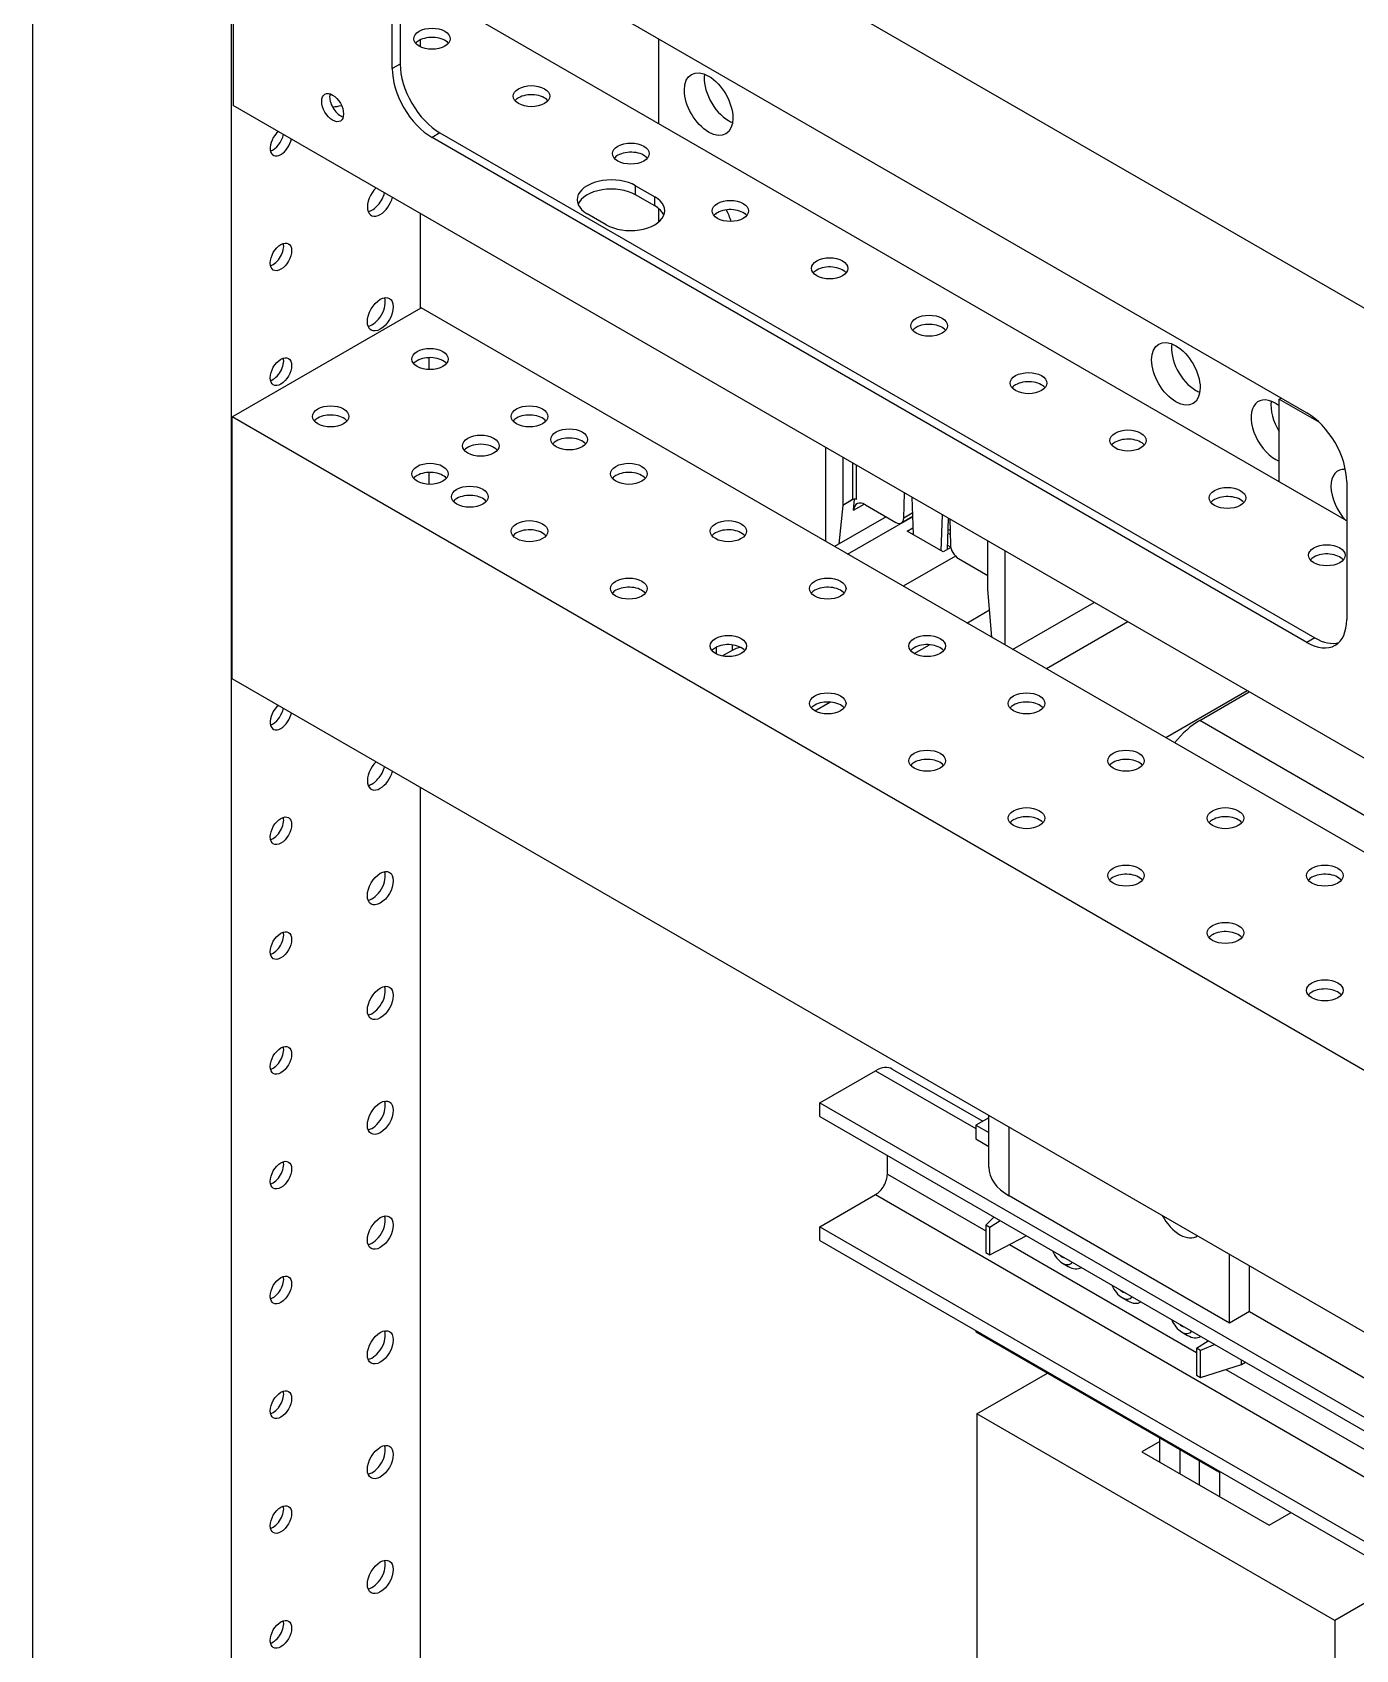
# Model space of a CAD drawing. Header units: millimetres. Extents: x -116965 to 323937, y 291661 to 566926.
# Drawn here: x -13101.6 to -12979.3, y 325471.9 to 325621.5 of the extents above; entities that cross this region are included whole.
import ezdxf

# ---------------------------------------------------------------- set-up
doc = ezdxf.new("R2010")
doc.units = ezdxf.units.MM
doc.layers.add('ALPHA', color=255, linetype='Continuous')

msp = doc.modelspace()

# ---------------------------------------------------------------- linework, layer by layer
at = {"layer": 'ALPHA'}
for p, q in [((-13101.626033, 325667.058156), (-13101.626033, 325242.479934)), ((-13083.241257, 325656.4437), (-13083.241257, 325231.865478)), ((-13083.057409, 325656.337556), (-13083.057409, 325614.72889)), ((-12862.440093, 325528.964089), (-13083.057409, 325656.337556)), ((-13064.672633, 325632.985754), (-12983.779617, 325586.282149)), ((-13068.349588, 325618.125516), (-13068.349588, 325630.862863)), ((-13067.614197, 325631.287441), (-13067.614197, 325618.550094)), ((-12980.102662, 325576.304561), (-13064.85648, 325625.237201)), ((-13065.775719, 325620.775329), (-13065.775719, 325620.146063)), ((-13043.695603, 325613.019963), (-13043.695603, 325620.87466)), ((-13067.614197, 325618.550094), (-13068.349588, 325618.125516)), ((-12862.440093, 325487.355423), (-13083.057409, 325614.72889)), ((-13063.937242, 325612.181421), (-13064.672633, 325611.756843)), ((-13063.937242, 325612.181421), (-12983.044226, 325565.477816)), ((-12983.779617, 325565.053238), (-13064.672633, 325611.756843)), ((-13045.846622, 325606.449615), (-13045.846622, 325607.298771)), ((-13045.846622, 325607.298771), (-13044.081683, 325606.279783)), ((-13044.081683, 325605.430627), (-13045.846622, 325606.449615)), ((-13044.081683, 325605.430627), (-13044.081683, 325606.279783)), ((-13065.775719, 325604.751302), (-13065.775719, 325595.941304)), ((-13048.567569, 325603.689856), (-13050.332507, 325604.708844)), ((-13043.695603, 325603.960154), (-13043.695603, 325605.16033)), ((-13083.149333, 325585.910643), (-13065.683795, 325595.994376)), ((-12862.623941, 325478.757714), (-13065.683795, 325595.994376)), ((-13064.948404, 325590.296666), (-13064.948404, 325591.396064)), ((-12986.335101, 325587.566498), (-12986.169638, 325587.662028)), ((-12986.335101, 325579.902861), (-12986.335101, 325587.566498)), ((-12986.335101, 325587.566498), (-12982.689011, 325585.461427)), ((-12862.715865, 325458.643321), (-13083.149333, 325585.910643)), ((-13083.149333, 325561.709685), (-13083.149333, 325585.910643)), ((-13028.270776, 325574.393959), (-13028.270776, 325583.097813)), ((-13064.948404, 325579.68221), (-13064.948404, 325580.781609)), ((-13026.704393, 325582.193461), (-13026.704393, 325577.73539)), ((-13025.785154, 325581.662738), (-13025.785154, 325578.266112)), ((-13025.417458, 325578.266112), (-13025.417458, 325581.450449)), ((-12980.102662, 325579.913476), (-12980.102662, 325567.176129)), ((-13026.703933, 325577.735124), (-13027.046178, 325574.172729)), ((-13025.785154, 325578.266112), (-13026.704393, 325577.73539)), ((-13026.704393, 325577.73539), (-13026.703933, 325577.735124)), ((-13025.771698, 325578.27335), (-13026.703933, 325577.735124)), ((-13025.704666, 325577.291339), (-13025.606797, 325578.310045)), ((-13025.704666, 325577.291339), (-13024.722926, 325577.858147)), ((-13024.607622, 325577.798553), (-13021.784842, 325576.16882)), ((-13021.049899, 325576.564022), (-13020.978381, 325578.887547)), ((-13020.325355, 325578.510522), (-13020.197461, 325575.040056)), ((-13022.686844, 325576.689592), (-13027.466886, 325573.929833)), ((-13026.24845, 325573.226369), (-13020.258077, 325576.684912)), ((-13020.25857, 325576.698282), (-13021.264842, 325576.11731)), ((-13020.270211, 325577.014175), (-13021.049899, 325576.564022)), ((-13017.591619, 325573.535573), (-13017.463724, 325576.858359)), ((-13016.936161, 325576.55377), (-13017.047705, 325573.655772)), ((-13016.810698, 325576.481334), (-13016.739181, 325574.075228)), ((-13020.733017, 325575.34926), (-13020.219776, 325575.64558)), ((-13017.423758, 325573.438658), (-13020.733017, 325575.34926)), ((-13016.76796, 325575.043481), (-13016.989372, 325575.171314)), ((-13016.778598, 325575.401355), (-13016.976128, 325575.515399)), ((-13016.710262, 325573.850595), (-13017.423758, 325573.438658)), ((-13016.716277, 325573.87935), (-13017.032082, 325574.06168)), ((-13013.29086, 325569.991083), (-13013.29086, 325574.449154)), ((-13011.724477, 325573.544803), (-13011.724477, 325564.840949)), ((-13016.270698, 325573.042931), (-13021.100713, 325570.254321)), ((-13016.004238, 325572.831387), (-13013.29086, 325571.264818)), ((-13013.29086, 325569.991614), (-13013.29132, 325569.991348)), ((-13013.29132, 325569.991348), (-13013.29086, 325569.991083)), ((-13012.904856, 325565.522441), (-13013.29132, 325569.991348)), ((-13010.989086, 325564.416371), (-13003.451328, 325568.768298)), ((-13015.217584, 325566.857696), (-13013.124815, 325568.065956)), ((-13000.325916, 325566.96384), (-13007.863674, 325562.611913)), ((-13038.400787, 325564.61558), (-13038.400787, 325564.004872)), ((-13036.930005, 325564.320841), (-13037.81564, 325563.809519)), ((-13036.930005, 325564.8403), (-13036.930005, 325564.320841)), ((-13020.08955, 325564.044865), (-13018.687991, 325564.854055)), ((-12983.044226, 325565.477816), (-12983.779617, 325565.053238)), ((-12862.715865, 325434.442363), (-13083.149333, 325561.709685)), ((-12989.29505, 325560.595167), (-12996.832808, 325556.24324)), ((-12993.689011, 325557.846023), (-12989.111202, 325560.489022)), ((-13029.281938, 325558.737637), (-13027.880379, 325559.546827)), ((-12970.524193, 325544.471809), (-12993.689011, 325557.846023)), ((-13065.775719, 325551.679024), (-13065.775719, 325241.949211)), ((-13028.822319, 325522.489271), (-13023.674581, 325525.461319)), ((-13023.674581, 325525.461319), (-13014.390269, 325520.101019)), ((-13022.114581, 325525.615849), (-13013.752214, 325520.787834)), ((-13028.822319, 325521.215537), (-13028.822319, 325522.489271)), ((-13028.822319, 325522.489271), (-12862.623941, 325426.534593)), ((-13028.822319, 325521.215537), (-12862.623941, 325425.260859)), ((-13013.205433, 325521.103518), (-13014.390269, 325520.419453)), ((-13013.205433, 325516.534562), (-13013.205433, 325521.327555)), ((-13014.390269, 325520.419453), (-13014.390269, 325519.145718)), ((-13014.390269, 325520.419453), (-13013.205433, 325519.735387)), ((-13011.301627, 325513.880948), (-13011.301627, 325520.228392)), ((-13014.390269, 325519.145718), (-13013.205433, 325518.461652)), ((-13022.571495, 325515.908309), (-13022.571495, 325517.606622)), ((-13022.571495, 325515.908309), (-13013.471031, 325510.654153)), ((-13028.822319, 325511.025659), (-13023.674581, 325513.997707)), ((-13023.674581, 325513.997707), (-12862.623941, 325421.015076)), ((-12990.931295, 325502.120131), (-13011.301627, 325513.880948)), ((-13028.822319, 325509.751925), (-13028.822319, 325511.025659)), ((-13028.822319, 325511.025659), (-12862.623941, 325415.070981)), ((-13013.471031, 325511.184876), (-13012.735501, 325511.927808)), ((-13013.103335, 325510.972587), (-13013.471031, 325511.184876)), ((-13013.471031, 325511.184876), (-13013.471031, 325508.637407)), ((-13012.134304, 325511.580707), (-13013.103335, 325510.972587)), ((-13013.103335, 325508.425118), (-13013.103335, 325510.972587)), ((-13028.822319, 325509.751925), (-12862.623941, 325413.797247)), ((-13013.103335, 325508.425118), (-13009.739757, 325510.198214)), ((-13011.277393, 325509.387656), (-12993.983168, 325499.402831)), ((-13013.471031, 325508.637407), (-13013.103335, 325508.425118)), ((-13006.392892, 325507.671491), (-13005.841348, 325507.353058)), ((-12990.931295, 325502.120131), (-12990.931295, 325508.467576)), ((-13004.656435, 325507.263357), (-13004.697348, 325507.239736)), ((-12989.092817, 325503.181577), (-12989.092817, 325507.40613)), ((-13000.877459, 325504.487155), (-13000.325916, 325504.168721)), ((-12999.141002, 325504.079021), (-12999.181916, 325504.055399)), ((-12989.092817, 325503.181577), (-12990.931295, 325502.120131)), ((-12989.092817, 325503.181577), (-12975.120387, 325495.11459)), ((-13014.390269, 325501.419577), (-13014.390269, 325501.313433)), ((-13014.390269, 325501.313433), (-12991.960842, 325488.363797)), ((-12995.362026, 325501.302818), (-12994.810483, 325500.984384)), ((-12993.983168, 325499.809248), (-12992.923893, 325500.489571)), ((-12993.625569, 325500.894684), (-12993.666483, 325500.871062)), ((-12992.30095, 325500.129915), (-12993.615472, 325499.596959)), ((-12993.983168, 325499.809248), (-12993.983168, 325497.30488)), ((-12993.615472, 325499.596959), (-12993.983168, 325499.809248)), ((-12993.615472, 325497.092591), (-12993.615472, 325499.596959)), ((-12989.828208, 325498.306099), (-12989.828208, 325498.702276)), ((-12989.828208, 325498.306099), (-12989.472604, 325498.496968)), ((-13014.298346, 325493.724097), (-13007.77175, 325497.492229)), ((-12993.983168, 325497.30488), (-12993.615472, 325497.092591)), ((-12993.615472, 325497.092591), (-12989.828208, 325498.306099)), ((-12991.278621, 325497.84136), (-12955.007442, 325476.900185)), ((-12981.205748, 325474.618077), (-13014.298346, 325493.724097)), ((-13014.298346, 325493.724097), (-13014.298346, 325469.09856)), ((-12997.384351, 325491.176627), (-12999.038981, 325490.221326)), ((-12997.384351, 325489.266025), (-12997.384351, 325491.495061)), ((-12999.038981, 325490.221326), (-12987.272724, 325483.428075)), ((-12995.545874, 325490.433616), (-12995.545874, 325488.20458)), ((-12993.707396, 325487.143134), (-12993.707396, 325489.37217)), ((-12991.960842, 325488.363797), (-12991.960842, 325488.469941)), ((-12991.868918, 325488.416869), (-12991.960842, 325488.363797)), ((-12991.868918, 325488.416869), (-12991.868918, 325486.081689)), ((-12987.272724, 325483.428075), (-12985.250399, 325484.595665)), ((-12974.587229, 325478.439281), (-12981.205748, 325474.618077)), ((-12981.205748, 325474.618077), (-12981.205748, 325449.99254))]:
    msp.add_line(p, q, dxfattribs=at)
for centre, major_axis, start_param, end_param in [((-13064.672633, 325620.885274), (-1.69, 0), 2.3561944902, 8.6393797974), ((-13064.672633, 325620.036118), (-1.69, 0), 5.4977871438, 5.8329886172), ((-13064.672633, 325620.036118), (-1.69, 0), 3.5917893435, 5.4977871438), ((-13064.672633, 325616.002625), (-2.6, 4.503332), 0.7853981634, 2.3561944902), ((-13063.937242, 325616.427203), (-2.6, 4.503332), 0.7853981634, 2.3561944902), ((-13039.099409, 325614.845649), (-1.586, 2.747033), 0.7853981634, 7.0685834706), ((-13055.480244, 325615.578047), (-1.69, 0), 2.3561944902, 8.6393797974), ((-13037.260931, 325615.907095), (-1.586, 2.747033), 0.6182324985, 2.3561944902), ((-13073.865021, 325614.516601), (-0.715, 1.238416), 0.7853981634, 7.0685834706), ((-13073.12963, 325614.941179), (-0.715, 1.238416), 0.5401439777, 0.7853981634), ((-13073.12963, 325614.941179), (-0.715, 1.238416), 0.7853981634, 2.6014486759), ((-13073.865021, 325614.72889), (-1.69, 0), 4.7338598269, 4.869520722), ((-13055.480244, 325614.72889), (-1.69, 0), 5.4977871438, 5.8329886172), ((-13055.480244, 325614.72889), (-1.69, 0), 3.5917893435, 5.4977871438), ((-13073.865021, 325615.578047), (-1.69, 0), 1.5585621367, 2.0777960845), ((-13078.645063, 325611.332264), (0.702, 1.2159), 1.0195107284, 3.926990817), ((-13037.260931, 325615.907095), (-1.586, 2.747033), 2.3561944902, 2.5233601551), ((-13079.380454, 325611.756843), (0.702, 1.2159), 3.692878252, 5.2636745788), ((-13078.645063, 325611.332264), (0.702, 1.2159), 3.926990817, 5.2636745788), ((-13046.287856, 325610.270819), (-1.69, 0), 2.3561944902, 8.6393797974), ((-13046.287856, 325609.421662), (-1.69, 0), 5.4977871438, 5.8329886172), ((-13046.287856, 325609.421662), (-1.69, 0), 3.5917893435, 5.4977871438), ((-13048.089564, 325606.003808), (-3.172, 0), 3.926990817, 7.0685834706), ((-13069.452674, 325606.025037), (0.845, 1.463583), 1.1205996369, 3.926990817), ((-13070.188066, 325606.449615), (0.845, 1.463583), 3.5917893435, 5.1625856703), ((-13069.452674, 325606.025037), (0.845, 1.463583), 3.926990817, 5.1625856703), ((-13048.089564, 325605.154651), (-3.172, 0), 3.926990817, 6.0492182714), ((-13046.324626, 325604.98482), (-3.172, 0), 0.7853981634, 3.926990817), ((-13046.324626, 325604.135663), (-3.172, 0), 3.3755596893, 3.926990817), ((-13037.095468, 325604.963591), (-1.69, 0), 2.3561944902, 8.6393797974), ((-13037.095468, 325604.114435), (-1.69, 0), 5.4977871438, 5.8329886172), ((-13037.095468, 325604.114435), (-1.69, 0), 3.5917893435, 5.4977871438), ((-13039.099409, 325604.231194), (-1.586, 2.747033), 4.30687803, 4.6831572559), ((-13078.645063, 325600.717809), (0.702, 1.2159), 2.3561944902, 8.6393797974), ((-13079.380454, 325601.142387), (0.702, 1.2159), 3.692878252, 5.7318997087), ((-13027.90308, 325599.656363), (-1.69, 0), 2.3561944902, 8.6393797974), ((-13027.90308, 325598.807207), (-1.69, 0), 5.4977871438, 5.8329886172), ((-13027.90308, 325598.807207), (-1.69, 0), 3.5917893435, 5.4977871438), ((-13069.452674, 325595.410581), (0.845, 1.463583), 2.3561944902, 8.6393797974), ((-13070.188066, 325595.835159), (0.845, 1.463583), 3.5917893435, 5.8329886172), ((-13018.710692, 325594.349135), (-1.69, 0), 2.3561944902, 8.6393797974), ((-13018.710692, 325593.499979), (-1.69, 0), 5.4977871438, 5.8329886172), ((-13018.710692, 325593.499979), (-1.69, 0), 3.5917893435, 5.4977871438), ((-12995.895184, 325589.901679), (-1.586, 2.747033), 0.7853981634, 7.0685834706), ((-13078.645063, 325590.103353), (0.702, 1.2159), 2.3561944902, 8.6393797974), ((-13079.380454, 325590.527931), (0.702, 1.2159), 3.692878252, 5.7318997087), ((-13064.85648, 325591.270943), (-1.69, 0), 5.4977871438, 11.780972451), ((-13064.85648, 325590.421787), (-1.69, 0), 3.5917893435, 5.4977871438), ((-12994.056707, 325590.963124), (-1.586, 2.747033), 0.6182324985, 2.3561944902), ((-13064.85648, 325590.421787), (-1.69, 0), 5.4977871438, 5.8329886172), ((-13009.518304, 325589.041908), (-1.69, 0), 2.3561944902, 8.6393797974), ((-13009.518304, 325588.192751), (-1.69, 0), 5.4977871438, 5.8329886172), ((-13009.518304, 325588.192751), (-1.69, 0), 3.5917893435, 5.4977871438), ((-12994.056707, 325590.963124), (-1.586, 2.747033), 2.3561944902, 2.5233601551), ((-13074.048869, 325585.963716), (-1.69, 0), 5.4977871438, 11.780972451), ((-13055.664092, 325585.963716), (-1.69, 0), 5.4977871438, 11.780972451), ((-12986.702796, 325584.594451), (-1.586, 2.747033), 5.4977871438, 8.8040575241), ((-12984.864319, 325585.655896), (-1.586, 2.747033), 0.6182324985, 1.6410351767), ((-12986.702796, 325584.594451), (-1.586, 2.747033), 5.333109417, 5.4977871438), ((-13074.048869, 325585.114559), (-1.69, 0), 5.4977871438, 5.8329886172), ((-13074.048869, 325585.114559), (-1.69, 0), 3.5917893435, 5.4977871438), ((-13055.664092, 325585.114559), (-1.69, 0), 5.4977871438, 5.8329886172), ((-13055.664092, 325585.114559), (-1.69, 0), 3.5917893435, 5.4977871438), ((-12983.779617, 325582.036367), (-2.6, 4.503332), 3.926990817, 5.4977871438), ((-13060.168362, 325583.257029), (-1.69, 0), 2.3561944902, 8.6393797974), ((-13051.987137, 325583.840824), (-1.69, 0), 5.4977871438, 11.780972451), ((-13051.987137, 325582.991668), (-1.69, 0), 3.5917893435, 5.4977871438), ((-13000.325916, 325583.73468), (-1.69, 0), 2.3561944902, 8.6393797974), ((-13000.325916, 325582.885523), (-1.69, 0), 3.5917893435, 5.4977871438), ((-13060.168362, 325582.407873), (-1.69, 0), 3.5917893435, 5.8329886172), ((-13051.987137, 325582.991668), (-1.69, 0), 5.4977871438, 5.8329886172), ((-13000.325916, 325582.885523), (-1.69, 0), 5.4977871438, 5.8329886172), ((-13064.85648, 325580.656488), (-1.69, 0), 5.4977871438, 11.780972451), ((-13064.85648, 325579.807331), (-1.69, 0), 3.5917893435, 5.4977871438), ((-13046.471704, 325580.656488), (-1.69, 0), 5.4977871438, 11.780972451), ((-13046.471704, 325579.807331), (-1.69, 0), 3.5917893435, 5.4977871438), ((-12979.348886, 325578.225777), (-1.56, 2.701999), 5.9061006489, 8.2496190645), ((-13064.85648, 325579.807331), (-1.69, 0), 5.4977871438, 5.8329886172), ((-13061.179525, 325578.533597), (-1.69, 0), 5.4977871438, 11.780972451), ((-13046.471704, 325579.807331), (-1.69, 0), 5.4977871438, 5.8329886172), ((-12991.133527, 325578.427452), (-1.69, 0), 2.3561944902, 8.6393797974), ((-13061.179525, 325577.68444), (-1.69, 0), 5.4977871438, 5.8329886172), ((-13061.179525, 325577.68444), (-1.69, 0), 3.5917893435, 5.4977871438), ((-13025.601306, 325578.159968), (-0.26, 0), 5.427038432, 5.4977871438), ((-13025.601306, 325578.159968), (-0.26, 0), 3.926990817, 5.427038432), ((-13024.607622, 325576.524819), (-0.78, 1.351), 5.4977871438, 6.9638637155), ((-12991.133527, 325577.578296), (-1.69, 0), 5.4977871438, 5.8329886172), ((-12991.133527, 325577.578296), (-1.69, 0), 3.5917893435, 5.4977871438), ((-13055.664092, 325575.34926), (-1.69, 0), 5.4977871438, 11.780972451), ((-13037.279316, 325575.34926), (-1.69, 0), 5.4977871438, 11.780972451), ((-13021.784842, 325577.017977), (-0.52, 0.900666), 2.3561944902, 3.8920842319), ((-13055.664092, 325574.500104), (-1.69, 0), 5.4977871438, 5.8329886172), ((-13055.664092, 325574.500104), (-1.69, 0), 3.5917893435, 5.4977871438), ((-13037.279316, 325574.500104), (-1.69, 0), 5.4977871438, 5.8329886172), ((-13037.279316, 325574.500104), (-1.69, 0), 3.5917893435, 5.4977871438), ((-13016.004238, 325573.680543), (-0.52, 0.900666), 0.8203047484, 2.3561944902), ((-12981.941139, 325573.120224), (-1.69, 0), 2.3561944902, 8.6393797974), ((-12981.941139, 325572.271068), (-1.69, 0), 3.5917893435, 5.4977871438), ((-12981.941139, 325572.271068), (-1.69, 0), 5.4977871438, 5.8329886172), ((-13046.471704, 325570.042032), (-1.69, 0), 5.4977871438, 11.780972451), ((-13028.086928, 325570.042032), (-1.69, 0), 5.4977871438, 11.780972451), ((-13046.471704, 325569.192876), (-1.69, 0), 5.4977871438, 5.8329886172), ((-13046.471704, 325569.192876), (-1.69, 0), 3.5917893435, 5.4977871438), ((-13028.086928, 325569.192876), (-1.69, 0), 5.4977871438, 5.8329886172), ((-13028.086928, 325569.192876), (-1.69, 0), 3.5917893435, 5.4977871438), ((-13037.279316, 325564.734804), (-1.69, 0), 5.4977871438, 11.780972451), ((-13018.89454, 325564.734804), (-1.69, 0), 5.4977871438, 11.780972451), ((-12983.779617, 325569.29902), (-2.6, 4.503332), 2.3561944902, 3.926990817), ((-13037.279316, 325563.885648), (-1.69, 0), 5.4977871438, 5.8329886172), ((-13037.279316, 325563.885648), (-1.69, 0), 3.5917893435, 5.4977871438), ((-13035.624686, 325563.567214), (-1.846, 0), 4.9826991465, 5.4977871438), ((-13018.89454, 325563.885648), (-1.69, 0), 5.4977871438, 5.8329886172), ((-13018.89454, 325563.885648), (-1.69, 0), 3.5917893435, 5.4977871438), ((-12983.044226, 325569.723599), (-2.6, 4.503332), 2.3561944902, 2.999695599), ((-13028.086928, 325559.427577), (-1.69, 0), 5.4977871438, 11.780972451), ((-13009.702151, 325559.427577), (-1.69, 0), 5.4977871438, 11.780972451), ((-13078.645063, 325558.259987), (0.702, 1.2159), 1.0195107284, 3.926990817), ((-13079.380454, 325558.684565), (0.702, 1.2159), 3.692878252, 5.2636745788), ((-13078.645063, 325558.259987), (0.702, 1.2159), 3.926990817, 5.2636745788), ((-13028.086928, 325558.57842), (-1.69, 0), 5.4977871438, 5.8329886172), ((-13028.086928, 325558.57842), (-1.69, 0), 3.5917893435, 5.4977871438), ((-13009.702151, 325558.57842), (-1.69, 0), 5.4977871438, 5.8329886172), ((-13009.702151, 325558.57842), (-1.69, 0), 3.5917893435, 5.4977871438), ((-12993.689011, 325552.538795), (3.25, 5.629165), 0.7853981634, 1.3163289075), ((-13069.452674, 325552.952759), (0.845, 1.463583), 1.1205996369, 3.926990817), ((-13018.89454, 325554.120349), (-1.69, 0), 5.4977871438, 11.780972451), ((-13018.89454, 325553.271192), (-1.69, 0), 5.4977871438, 5.8329886172), ((-13018.89454, 325553.271192), (-1.69, 0), 3.5917893435, 5.4977871438), ((-13000.509763, 325554.120349), (-1.69, 0), 5.4977871438, 11.780972451), ((-13000.509763, 325553.271192), (-1.69, 0), 5.4977871438, 5.8329886172), ((-13000.509763, 325553.271192), (-1.69, 0), 3.5917893435, 5.4977871438), ((-13070.188066, 325553.377337), (0.845, 1.463583), 3.5917893435, 5.1625856703), ((-13069.452674, 325552.952759), (0.845, 1.463583), 3.926990817, 5.1625856703), ((-13009.702151, 325548.813121), (-1.69, 0), 5.4977871438, 11.780972451), ((-12991.317375, 325548.813121), (-1.69, 0), 5.4977871438, 11.780972451), ((-13078.645063, 325547.645531), (0.702, 1.2159), 2.3561944902, 8.6393797974), ((-13079.380454, 325548.070109), (0.702, 1.2159), 3.692878252, 5.7318997087), ((-13009.702151, 325547.963965), (-1.69, 0), 5.4977871438, 5.8329886172), ((-13009.702151, 325547.963965), (-1.69, 0), 3.5917893435, 5.4977871438), ((-12991.317375, 325547.963965), (-1.69, 0), 5.4977871438, 5.8329886172), ((-12991.317375, 325547.963965), (-1.69, 0), 3.5917893435, 5.4977871438), ((-13069.452674, 325542.338303), (0.845, 1.463583), 2.3561944902, 8.6393797974), ((-13070.188066, 325542.762881), (0.845, 1.463583), 3.5917893435, 5.8329886172), ((-13000.509763, 325543.505893), (-1.69, 0), 5.4977871438, 11.780972451), ((-13000.509763, 325542.656737), (-1.69, 0), 5.4977871438, 5.8329886172), ((-13000.509763, 325542.656737), (-1.69, 0), 3.5917893435, 5.4977871438), ((-12982.124987, 325543.505893), (-1.69, 0), 5.4977871438, 11.780972451), ((-12982.124987, 325542.656737), (-1.69, 0), 5.4977871438, 5.8329886172), ((-12982.124987, 325542.656737), (-1.69, 0), 3.5917893435, 5.4977871438), ((-12991.317375, 325538.198666), (-1.69, 0), 5.4977871438, 11.780972451), ((-13078.645063, 325537.031075), (0.702, 1.2159), 2.3561944902, 8.6393797974), ((-13079.380454, 325537.455654), (0.702, 1.2159), 3.692878252, 5.7318997087), ((-12991.317375, 325537.349509), (-1.69, 0), 5.4977871438, 5.8329886172), ((-12991.317375, 325537.349509), (-1.69, 0), 3.5917893435, 5.4977871438), ((-13069.452674, 325531.723848), (0.845, 1.463583), 2.3561944902, 8.6393797974), ((-13070.188066, 325532.148426), (0.845, 1.463583), 3.5917893435, 5.8329886172), ((-12982.124987, 325532.891438), (-1.69, 0), 5.4977871438, 11.780972451), ((-12982.124987, 325532.042281), (-1.69, 0), 3.5917893435, 5.4977871438), ((-12982.124987, 325532.042281), (-1.69, 0), 5.4977871438, 5.8329886172), ((-13078.645063, 325526.41662), (0.702, 1.2159), 2.3561944902, 8.6393797974), ((-13079.380454, 325526.841198), (0.702, 1.2159), 3.692878252, 5.7318997087), ((-13023.674581, 325522.91385), (1.56, 2.701999), 0, 0.7853981634), ((-13069.452674, 325521.109392), (0.845, 1.463583), 2.3561944902, 8.6393797974), ((-13070.188066, 325521.53397), (0.845, 1.463583), 3.5917893435, 5.8329886172), ((-13078.645063, 325515.802164), (0.702, 1.2159), 2.3561944902, 8.6393797974), ((-13079.380454, 325516.226743), (0.702, 1.2159), 3.692878252, 5.7318997087), ((-13006.705433, 325516.534562), (-6.5, 0), 0, 0.7853981634), ((-13023.674581, 325515.271442), (0.78, 1.351), 3.926990817, 5.4977871438), ((-13069.452674, 325510.494937), (0.845, 1.463583), 2.3561944902, 8.6393797974), ((-13070.188066, 325510.919515), (0.845, 1.463583), 3.5917893435, 5.8329886172), ((-12995.527489, 325512.840731), (-1.56, 2.701999), 1.5263628656, 2.3561944902), ((-12995.527489, 325512.840731), (-1.56, 2.701999), 2.3561944902, 3.1860261148), ((-13006.392892, 325508.902768), (-0.754, 1.305966), 1.3290226709, 3.3833663095), ((-13006.392892, 325508.902768), (-0.416, 0.720533), 2.0007732885, 2.7116156919), ((-13078.645063, 325505.187709), (0.702, 1.2159), 2.3561944902, 8.6393797974), ((-13079.380454, 325505.612287), (0.702, 1.2159), 3.692878252, 5.7318997087), ((-13005.841348, 325509.221202), (-1.144, 1.981466), 2.3561944902, 3.176745573), ((-13000.877459, 325505.718432), (-0.754, 1.305966), 1.3290226709, 3.3833663095), ((-13000.877459, 325505.718432), (-0.416, 0.720533), 2.0007732885, 2.7116156919), ((-13000.325916, 325506.036865), (-1.144, 1.981466), 2.3561944902, 3.176745573), ((-13069.452674, 325499.880481), (0.845, 1.463583), 2.3561944902, 8.6393797974), ((-12995.362026, 325502.534095), (-0.754, 1.305966), 1.3290226709, 3.3833663095), ((-12995.362026, 325502.534095), (-0.416, 0.720533), 2.0007732885, 2.7116156919), ((-13070.188066, 325500.305059), (0.845, 1.463583), 3.5917893435, 5.8329886172), ((-12994.810483, 325502.852529), (-1.144, 1.981466), 2.3561944902, 3.176745573), ((-13078.645063, 325494.573253), (0.702, 1.2159), 2.3561944902, 8.6393797974), ((-13079.380454, 325494.997831), (0.702, 1.2159), 3.692878252, 5.7318997087), ((-13069.452674, 325489.266025), (0.845, 1.463583), 2.3561944902, 8.6393797974), ((-13070.188066, 325489.690604), (0.845, 1.463583), 3.5917893435, 5.8329886172), ((-13078.645063, 325483.958798), (0.702, 1.2159), 2.3561944902, 8.6393797974), ((-13079.380454, 325484.383376), (0.702, 1.2159), 3.692878252, 5.7318997087), ((-13069.452674, 325478.65157), (0.845, 1.463583), 2.3561944902, 8.6393797974), ((-13070.188066, 325479.076148), (0.845, 1.463583), 3.5917893435, 5.8329886172), ((-13078.645063, 325473.344342), (0.702, 1.2159), 2.3561944902, 8.6393797974), ((-13079.380454, 325473.76892), (0.702, 1.2159), 3.692878252, 5.7318997087)]:
    msp.add_ellipse(centre, major_axis=major_axis, ratio=0.5773502692, start_param=start_param, end_param=end_param, dxfattribs=at)

doc.saveas('drawing.dxf')
